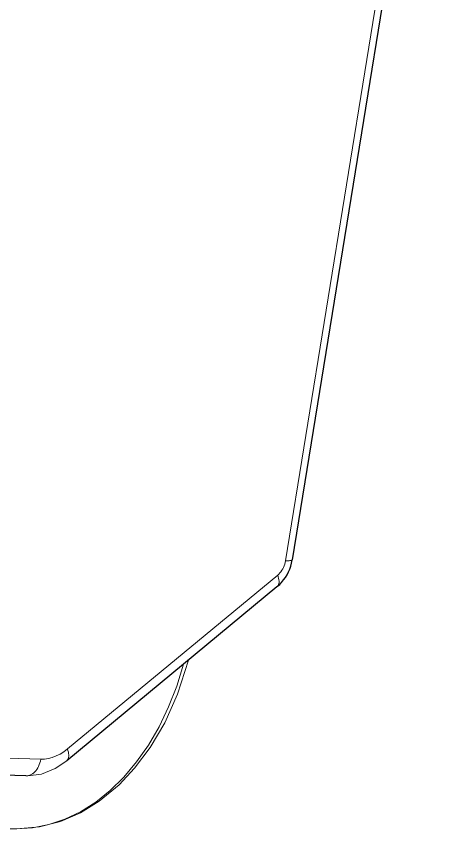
# Model space of a CAD drawing. Header units: millimetres. Extents: x 6 to 3615, y -854 to 0.
# Drawn here: x 88.29 to 91.48, y -129.07 to -123.17 of the extents above; entities that cross this region are included whole.
import ezdxf

# ---------------------------------------------------------------- set-up
doc = ezdxf.new("R2010")
doc.units = ezdxf.units.MM

msp = doc.modelspace()

# ---------------------------------------------------------------- linework, layer by layer
at = {"linetype": 'Continuous', "lineweight": 13}
for points in [[(90.5266, -119.8098), (91.428, -119.8382), (90.2457, -127.126)], [(90.1891, -127.2304), (90.1975, -127.223), (90.2055, -127.215), (90.2129, -127.2056), (90.2194, -127.1956), (90.2259, -127.1852), (90.2313, -127.1742), (90.2363, -127.1623), (90.2403, -127.1504), (90.2433, -127.1384), (90.2457, -127.126)], [(90.2457, -127.126), (90.2552, -127.1265), (90.2636, -127.1265), (90.2716, -127.126), (90.2781, -127.1255), (90.2835, -127.1245), (90.288, -127.1235), (90.2915, -127.1225), (90.2935, -127.121), (90.2945, -127.1191)], [(90.1891, -127.2304), (88.6613, -128.4942)], [(90.1841, -127.3169), (90.1886, -127.312), (90.1925, -127.306), (90.1955, -127.299), (90.1975, -127.2916), (90.199, -127.2831), (90.199, -127.2737), (90.198, -127.2637), (90.196, -127.2533), (90.193, -127.2419), (90.1891, -127.2304)], [(88.2899, -129.0739), (88.4087, -129.0669), (88.5271, -129.0441), (88.6434, -129.0048), (88.7567, -128.9506), (88.8671, -128.881), (88.972, -128.797), (89.0714, -128.699), (89.1644, -128.5882), (89.2499, -128.4654), (89.3275, -128.3321), (89.3961, -128.1889), (89.4553, -128.0373), (89.5045, -127.8787)], [(88.2909, -129.0739), (88.458, -129.0605), (88.6111, -129.0212), (88.7563, -128.958), (88.8925, -128.8745), (89.0381, -128.7537), (89.15, -128.6344), (89.2629, -128.4833), (89.3683, -128.3038), (89.4617, -128.096), (89.5418, -127.8479)], [(88.4679, -128.5683), (86.9555, -128.5215)], [(88.4679, -128.5683), (88.4957, -128.5678), (88.5241, -128.5633), (88.5519, -128.5558), (88.5803, -128.5449), (88.6081, -128.531), (88.6349, -128.5141), (88.6613, -128.4942)], [(88.6563, -128.5802), (88.6613, -128.5757), (88.6648, -128.5698), (88.6678, -128.5628), (88.6702, -128.5549), (88.6712, -128.5464), (88.6712, -128.537), (88.6702, -128.527), (88.6683, -128.5166), (88.6653, -128.5056), (88.6613, -128.4942)], [(88.3605, -128.6896), (88.3705, -128.6896), (88.3799, -128.6876), (88.3893, -128.6846), (88.3988, -128.6806), (88.4077, -128.6752), (88.4167, -128.6687), (88.4246, -128.6607), (88.4326, -128.6523), (88.4401, -128.6424), (88.4465, -128.6319), (88.4525, -128.6205), (88.4575, -128.608), (88.4619, -128.5951), (88.4654, -128.5822), (88.4679, -128.5683)], [(88.6563, -128.5802), (88.5728, -128.6369), (88.4734, -128.6767), (88.3744, -128.6901), (88.3605, -128.6896)]]:
    msp.add_lwpolyline(points, dxfattribs=at)
at = {"linetype": 'Continuous', "lineweight": 30}
for points in [[(91.4827, -119.7904), (90.2945, -127.1191)], [(90.1841, -127.3169), (88.6563, -128.5802)], [(88.3605, -128.6896), (86.9083, -128.6448)], [(86.7154, -129.0257), (88.2134, -129.0724), (88.2909, -129.0739)]]:
    msp.add_lwpolyline(points, dxfattribs=at)
for centre, radius, start, end in [((89.9708, -127.0688), 0.3276, -41, -9), ((89.943, -127.033), 0.3719, -49, -42)]:
    msp.add_arc(centre, radius, start, end, dxfattribs=at)

doc.saveas('drawing.dxf')
